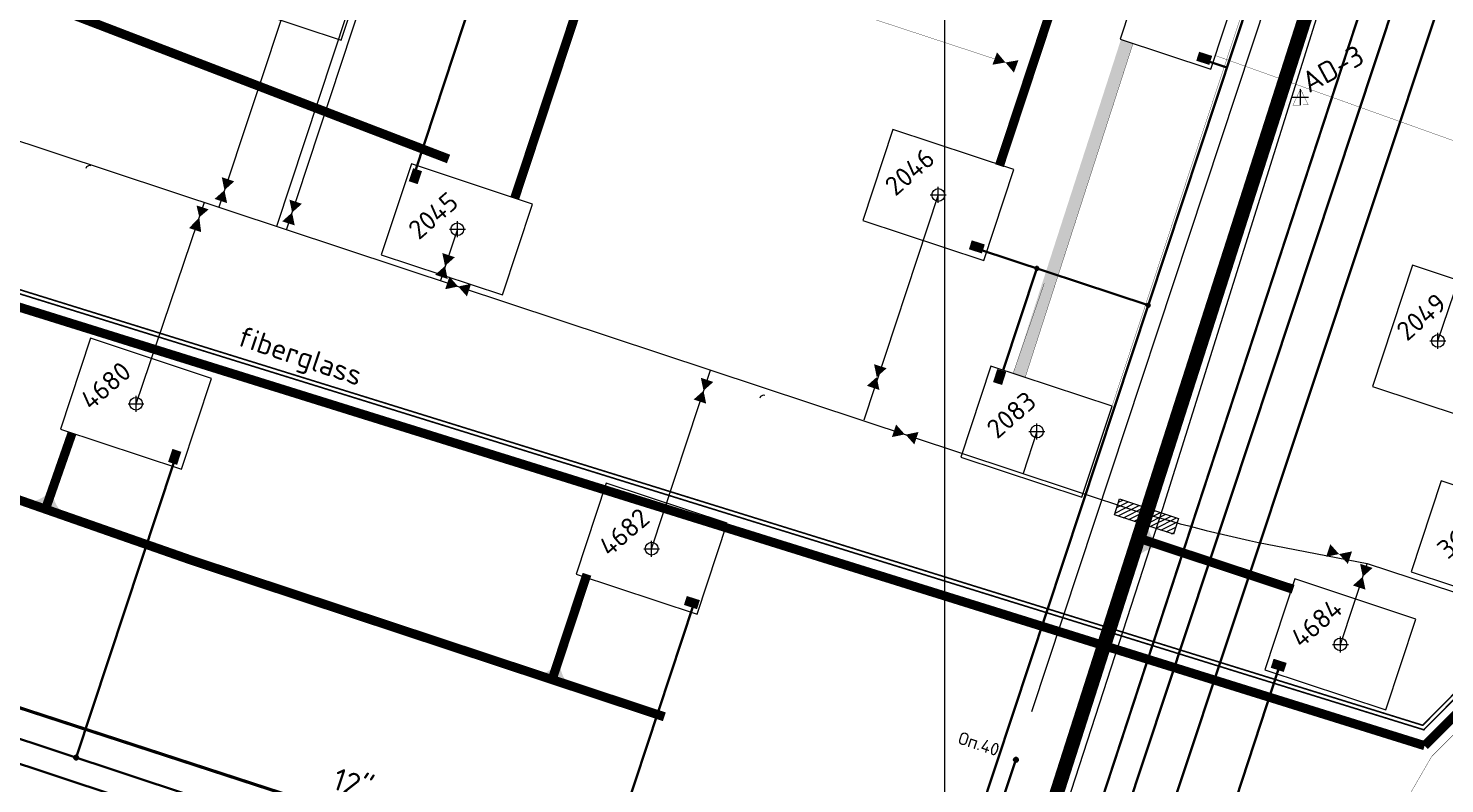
# Model space of a CAD drawing. Header units: millimetres. Extents: x 519 to 9564855, y -810 to 5021775.
# Drawn here: x 9538425 to 9539314, y 4996446 to 4996919 of the extents above; entities that cross this region are included whole.
import ezdxf

# ---------------------------------------------------------------- set-up
doc = ezdxf.new("R2010")
doc.units = ezdxf.units.MM
doc.header["$LTSCALE"] = 2
doc.header["$MEASUREMENT"] = 0
doc.header["$PDMODE"] = 2
doc.header["$PDSIZE"] = 5
doc.linetypes.add('ACAD_ISO02W100', pattern=[15, 12, -3])
for name, color, linetype in [('164 скв. на 2011 год (измененные)', 121, 'Continuous'), ('2003-2004 Supplemental wells', 7, 'Continuous'), ('Existing roads', 41, 'Continuous'), ('FIBERGLASS', 212, 'Continuous'), ('GRID_PULKOVO', 7, 'Continuous'), ('Injection lines', 164, 'Continuous'), ('OilColl&Flowlines', 3, 'Continuous'), ('ROAD_GROUND', 9, 'Continuous'), ('Stage 11.Object 3.Color', 172, 'Continuous'), ('Stage VII wells', 9, 'Continuous'), ('Stage8 wlls text', 7, 'Continuous')]:
    doc.layers.add(name, color=color, linetype=linetype)
for name, color, linetype, lineweight in [('200 скв. на 2010 год', 61, 'Continuous', 0), ('SteamInjInfrastructure', 25, 'Continuous', 100), ('Оптиковолоконный кабель', 220, 'CAB6', 20), ('Скв на 2025 допы от ХеКай', 204, 'Continuous', 0), ('Электро', 1, 'Continuous', 30), ('Электроснаб', 1, 'Continuous', 18), ('Электроснабжене', 1, 'Continuous', 18)]:
    doc.layers.add(name, color=color, linetype=linetype, lineweight=lineweight)
doc.styles.add('Elect', font='isocpeur.ttf')
doc.styles.get("Standard").update_dxf_attribs({"font": 'isocpeur.ttf', "width": 0.5})
doc.linetypes.add('CAB', pattern='A,0.7,-0.43403,["K",Standard,S=0.9,R=0,X=-0.4,Y=-0.3],-0.8', length=1.93403)
doc.linetypes.add('CAB6', pattern='A,0.9,-0.9,["6",Standard,S=0.9,R=0,X=-0.8,Y=-0.4],11', length=12.8)

msp = doc.modelspace()

# ---------------------------------------------------------------- hatches: boundary and pattern name
at = {"linetype": 'ByBlock', "lineweight": 0, "ltscale": 80}
h = msp.add_hatch(color=9, dxfattribs=at)
h.set_gradient(color1=(194, 199, 198), color2=(201, 207, 205), tint=1)
h.paths.add_polyline_path([(9539118.35126, 4996909.82683), (9539110.75097, 4996912.32699), (9539043.05623, 4996702.9149), (9539050.61633, 4996700.29864)])
at = {"layer": 'Existing roads', "lineweight": 0}
h = msp.add_hatch(color=256, dxfattribs=at)
h.paths.add_polyline_path([(9538439.16217, 4996627.34018), (9538440.74941, 4996626.74342, 0.155118741), (9538445.28206, 4996617.20641), (9538436.72647, 4996619.95955)])
h.paths.add_polyline_path([(9538437.63647, 4996627.91381), (9538439.16217, 4996627.34018), (9538436.72647, 4996619.95955), (9538427.93053, 4996622.79003, 0.161550784)])
h = msp.add_hatch(color=256, dxfattribs=at)
h.paths.add_polyline_path([(9539132.52317, 4996595.12228), (9539131.92641, 4996593.53504, 0.155118741), (9539122.3894, 4996589.00239), (9539125.14254, 4996597.55798)])
h.paths.add_polyline_path([(9539133.0968, 4996596.64798), (9539132.52317, 4996595.12228), (9539125.14254, 4996597.55798), (9539127.97302, 4996606.35392, 0.161550784)])
h = msp.add_hatch(color=256, dxfattribs=at)
h.paths.add_polyline_path([(9538757.50629, 4996519.06457), (9538759.09353, 4996518.4678, 0.155118741), (9538763.62618, 4996508.93079), (9538755.07058, 4996511.68394)])
h.paths.add_polyline_path([(9538755.98059, 4996519.63819), (9538757.50629, 4996519.06457), (9538755.07058, 4996511.68394), (9538746.27465, 4996514.51442, 0.161550784)])
at = {"layer": 'OilColl&Flowlines', "linetype": 'ByBlock', "lineweight": 0, "ltscale": 25}
h = msp.add_hatch(dxfattribs=at)
h.set_pattern_fill('ANSI31', color=0, scale=20, angle=0.00000001, style=0)
h.set_pattern_definition([(26.69156, (9540543.8, 4998191.2), (-1.1229683, 2.233594), [])])
h.paths.add_polyline_path([(9539109.90804, 4996624.18324), (9539146.90643, 4996611.94114), (9539143.62768, 4996602.03199), (9539106.62928, 4996614.27409)])
at = {"layer": 'Электро', "ltscale": 7.5}
for points in [[(9539159.75004, 4996904.60628), (9539157.95428, 4996898.97416), (9539166.16513, 4996896.35618), (9539167.9609, 4996901.9883)], [(9538663.89983, 4996823.42781), (9538669.51207, 4996821.57082), (9538672.21929, 4996829.75268), (9538666.60706, 4996831.60967)], [(9539017.10933, 4996786.3774), (9539015.31357, 4996780.74528), (9539023.52442, 4996778.12731), (9539025.32019, 4996783.75943)], [(9538512.92764, 4996647.4266), (9538518.53987, 4996645.56961), (9538521.2471, 4996653.75147), (9538515.63487, 4996655.60845)], [(9538838.34467, 4996563.35241), (9538836.54891, 4996557.72029), (9538844.75976, 4996555.10231), (9538846.55552, 4996560.73444)], [(9539206.48474, 4996523.99226), (9539204.68898, 4996518.36014), (9539212.89983, 4996515.74216), (9539214.69559, 4996521.37429)]]:
    msp.add_hatch(color=256, dxfattribs=at).paths.add_polyline_path(points)
at = {"layer": 'Электро'}
msp.add_hatch(color=256, dxfattribs=at).paths.add_polyline_path([(9539038.74317, 4996703.87813), (9539033.11105, 4996705.67389), (9539030.49307, 4996697.46304), (9539036.1252, 4996695.66728)])
h = msp.add_hatch(color=256, dxfattribs=at)
edge = h.paths.add_edge_path()
edge.add_arc((9538455.22159, 4996462.06532), 1.2343, 0, 360)
h = msp.add_hatch(color=256, dxfattribs=at)
edge = h.paths.add_edge_path()
edge.add_arc((9539044.84841, 4996460.67386), 1.2343, 0, 360)
at = {"layer": 'Электроснаб', "lineweight": 0, "ltscale": 7.5}
for points in [[(9539159.75004, 4996904.60628), (9539157.95428, 4996898.97416), (9539166.16513, 4996896.35618), (9539167.9609, 4996901.9883)], [(9538663.89983, 4996823.42781), (9538669.51207, 4996821.57082), (9538672.21929, 4996829.75268), (9538666.60706, 4996831.60967)], [(9539017.10933, 4996786.3774), (9539015.31357, 4996780.74528), (9539023.52442, 4996778.12731), (9539025.32019, 4996783.75943)], [(9538512.92764, 4996647.4266), (9538518.53987, 4996645.56961), (9538521.2471, 4996653.75147), (9538515.63487, 4996655.60845)], [(9538838.34467, 4996563.35241), (9538836.54891, 4996557.72029), (9538844.75976, 4996555.10231), (9538846.55552, 4996560.73444)], [(9539206.48474, 4996523.99226), (9539204.68898, 4996518.36014), (9539212.89983, 4996515.74216), (9539214.69559, 4996521.37429)]]:
    msp.add_hatch(color=1, dxfattribs=at).paths.add_polyline_path(points)
at = {"layer": 'Электроснаб', "lineweight": 0}
msp.add_hatch(color=1, dxfattribs=at).paths.add_polyline_path([(9539038.74317, 4996703.87813), (9539033.11105, 4996705.67389), (9539030.49307, 4996697.46304), (9539036.1252, 4996695.66728)])
h = msp.add_hatch(color=1, dxfattribs=at)
edge = h.paths.add_edge_path()
edge.add_arc((9538455.22159, 4996462.06532), 1.2343, 0, 360)
h = msp.add_hatch(color=1, dxfattribs=at)
edge = h.paths.add_edge_path()
edge.add_arc((9539044.84841, 4996460.67386), 1.2343, 0, 360)
at = {"layer": 'Электроснабжене', "lineweight": 0, "ltscale": 7.5}
for points in [[(9539159.75004, 4996904.60628), (9539157.95428, 4996898.97416), (9539166.16513, 4996896.35618), (9539167.9609, 4996901.9883)], [(9538663.89983, 4996823.42781), (9538669.51207, 4996821.57082), (9538672.21929, 4996829.75268), (9538666.60706, 4996831.60967)], [(9539017.10933, 4996786.3774), (9539015.31357, 4996780.74528), (9539023.52442, 4996778.12731), (9539025.32019, 4996783.75943)], [(9538512.92764, 4996647.4266), (9538518.53987, 4996645.56961), (9538521.2471, 4996653.75147), (9538515.63487, 4996655.60845)], [(9538838.34467, 4996563.35241), (9538836.54891, 4996557.72029), (9538844.75976, 4996555.10231), (9538846.55552, 4996560.73444)], [(9539206.48474, 4996523.99226), (9539204.68898, 4996518.36014), (9539212.89983, 4996515.74216), (9539214.69559, 4996521.37429)]]:
    msp.add_hatch(color=1, dxfattribs=at).paths.add_polyline_path(points)
at = {"layer": 'Электроснабжене', "lineweight": 0}
msp.add_hatch(color=1, dxfattribs=at).paths.add_polyline_path([(9539038.74317, 4996703.87813), (9539033.11105, 4996705.67389), (9539030.49307, 4996697.46304), (9539036.1252, 4996695.66728)])
h = msp.add_hatch(color=1, dxfattribs=at)
edge = h.paths.add_edge_path()
edge.add_arc((9538455.22159, 4996462.06532), 1.2343, 0, 360)
h = msp.add_hatch(color=1, dxfattribs=at)
edge = h.paths.add_edge_path()
edge.add_arc((9539044.84841, 4996460.67386), 1.2343, 0, 360)

# ---------------------------------------------------------------- linework, layer by layer
at = {"color": 9, "linetype": 'ByBlock', "lineweight": 0, "ltscale": 80}
msp.add_line((9539043.03876, 4996702.8633), (9539035.44373, 4996705.37636), dxfattribs=at)
at = {"color": 9, "linetype": 'ByBlock', "lineweight": 0, "ltscale": 80, "const_width": 0.2}
for points in [[(9539110.79811, 4996912.37568), (9539118.30412, 4996909.77813), (9539050.61633, 4996700.29864)], [(9539050.61633, 4996700.29864), (9539043.05623, 4996702.9149), (9539062.57218, 4996759.3093)]]:
    msp.add_lwpolyline(points, dxfattribs=at)
at = {"color": 0, "linetype": 'ByBlock', "lineweight": 0, "ltscale": 5, "const_width": 0.2}
msp.add_lwpolyline([(9539223.37999, 4996881.14622), (9539218.64968, 4996871.17593), (9539228.27112, 4996871.24014), (9539223.37999, 4996881.14622)], dxfattribs=at)
at = {"color": 3, "linetype": 'ByBlock', "lineweight": 0, "ltscale": 80}
msp.add_lwpolyline([(9539058, 4996666.5), (9539049.27881, 4996640.14258)], dxfattribs=at)
at = {"color": 0, "linetype": 'ByBlock', "lineweight": 0, "ltscale": 5}
msp.add_point((9539223.38, 4996876.16), dxfattribs=at)
at = {"layer": '164 скв. на 2011 год (измененные)', "color": 0, "linetype": 'ByBlock', "lineweight": 0}
msp.add_lwpolyline([(9539010.28202, 4996650.4776), (9539086.26255, 4996625.33702), (9539105.11798, 4996682.32241), (9539029.13745, 4996707.46299)], close=True, dxfattribs=at)
msp.add_circle((9539058, 4996666.5), 4, dxfattribs=at)
msp.add_point((9539058, 4996666.5), dxfattribs=at)
at = {"layer": '200 скв. на 2010 год', "color": 0, "linetype": 'ByBlock', "lineweight": 0}
msp.add_lwpolyline([(9539129.49348, 4996971.03707), (9539110.13701, 4996912.53745), (9539167.12241, 4996893.68202), (9539192.26299, 4996969.66255), (9539144.64666, 4996985.41792)], dxfattribs=at)
for points in [[(9539293.67759, 4996770.71798), (9539268.53701, 4996694.73745), (9539325.52241, 4996675.88202), (9539350.66299, 4996751.86255)], [(9539292.78202, 4996578.57759), (9539368.76255, 4996553.43701), (9539387.61798, 4996610.42241), (9539311.63745, 4996635.56299)]]:
    msp.add_lwpolyline(points, close=True, dxfattribs=at)
msp.add_circle((9539309.6, 4996723.3), 4, dxfattribs=at)
msp.add_point((9539309.6, 4996723.3), dxfattribs=at)
at = {"layer": '2003-2004 Supplemental wells', "color": 0, "linetype": 'ByBlock', "lineweight": 0}
msp.add_lwpolyline([(9538646.68202, 4996777.2776), (9538722.66254, 4996752.13702), (9538741.51798, 4996809.12241), (9538665.53745, 4996834.26299)], close=True, dxfattribs=at)
msp.add_circle((9538694.4, 4996793.3), 4, dxfattribs=at)
at = {"layer": '2003-2004 Supplemental wells', "color": 0, "linetype": 'ByBlock', "lineweight": 0, "ltscale": 80}
msp.add_point((9538694.4, 4996793.3), dxfattribs=at)
at = {"layer": 'Existing roads', "linetype": 'ByBlock', "lineweight": 0}
for p, q in [((9538256.98984, 4996680.37207), (9538525.85951, 4996586.37742)), ((9538452.6425, 4996665.41053), (9538435.99582, 4996617.79304))]:
    msp.add_line(p, q, dxfattribs=at)
at = {"layer": 'Existing roads', "lineweight": 0, "const_width": 5.7, "flags": 128}
for points in [[(9538688.85808, 4996837.37637), (9537811.33173, 4997173.9528)], [(9538730.32668, 4996812.59232), (9538797.54663, 4997015.75489)], [(9539846.1952, 4997014.16799), (9539301.24841, 4996469.49043)], [(9539034.50204, 4996833.19085), (9539081.78298, 4996976.09065)], [(9538041.46052, 4996862.3866), (9539301.24841, 4996469.49043)], [(9538256.98984, 4996680.37207), (9538527.51768, 4996585.79774)], [(9538452.6425, 4996665.41053), (9538435.99582, 4996617.79304)], [(9539118.72601, 4996600.66184), (9539218.69633, 4996567.58488)], [(9538527.51768, 4996585.79774), (9538824.27671, 4996487.60556)], [(9538753.83504, 4996510.91343), (9538775.69256, 4996576.97462)]]:
    msp.add_lwpolyline(points, dxfattribs=at)
at = {"layer": 'Existing roads', "lineweight": 0}
for centre in [(9538463.6602, 4996830.6927), (9538886.4602, 4996686.6927)]:
    msp.add_arc(centre, 2.5, 71.69155605, 161.691556, dxfattribs=at)
at = {"layer": 'FIBERGLASS', "lineweight": 0, "const_width": 1}
for points in [[(9535085.72343, 4997637.29764), (9537983.34114, 4996705.15232), (9538036.41897, 4996871.78691), (9539300.70304, 4996479.46424), (9539854.97263, 4997035.43373), (9541157.78752, 4996595.10264)], [(9537068.05, 4997002.22187), (9537981.72, 4996708.3), (9538034.79, 4996874.91), (9539300, 4996482.3), (9539854.3, 4997038.3), (9541302.5903, 4996549.89746), (9542161.1, 4996901.3), (9542450.6, 4996805.7), (9542706.4, 4996882.9), (9542843.8, 4997304.1), (9543427.4, 4997108.5), (9543551.3, 4997487.2), (9544168.068, 4997275.346), (9544226.79603, 4997449.75375)]]:
    msp.add_lwpolyline(points, dxfattribs=at)
at = {"layer": 'GRID_PULKOVO', "lineweight": 0}
msp.add_line((9539000, 5010000), (9539000, 4992000), dxfattribs=at)
at = {"layer": 'Injection lines', "lineweight": 0, "const_width": 2}
msp.add_lwpolyline([(9538966.73311, 4996315.1084), (9537369.34612, 4996835.38825)], dxfattribs=at)
at = {"layer": 'OilColl&Flowlines', "color": 3, "linetype": 'ByBlock', "lineweight": 0, "ltscale": 5}
for p, q in [((9538587.17953, 4996793.04286), (9538734.84857, 4997239.33214)), ((9539309.6, 4996723.3), (9539348.46478, 4996838.43702))]:
    msp.add_line(p, q, dxfattribs=at)
at = {"layer": 'OilColl&Flowlines', "lineweight": 0}
for p, q in [((9537475.90972, 4997160.7419), (9538694.90191, 4996757.39947)), ((9538492.8, 4996683.9), (9538535.71354, 4996810.23672)), ((9538694.4, 4996793.3), (9538683.74289, 4996761.09179)), ((9538694.90191, 4996757.39947), (9539042.87062, 4996642.26293))]:
    msp.add_line(p, q, dxfattribs=at)
at = {"layer": 'OilColl&Flowlines', "linetype": 'ByBlock', "lineweight": 0}
for p, q in [((9538593.3, 4996953.1), (9538544.7215, 4996807.09145)), ((9538996.1, 4996814.8), (9538949.41295, 4996673.70115)), ((9538816.3, 4996593), (9538853.12552, 4996705.04615)), ((9539248.4, 4996533), (9539265.14162, 4996583.59696)), ((9539265.20709, 4996583.79483), (9540885.84466, 4996047.55522))]:
    msp.add_line(p, q, dxfattribs=at)
at = {"layer": 'OilColl&Flowlines', "color": 3, "linetype": 'ByBlock', "lineweight": 0, "ltscale": 25}
for p, q in [((9539042.87062, 4996642.26293), (9539121.08142, 4996616.38439)), ((9539207.8982, 4996594.76799), (9539265.20709, 4996583.79483))]:
    msp.add_line(p, q, dxfattribs=at)
at = {"layer": 'OilColl&Flowlines', "color": 15, "linetype": 'ByBlock', "lineweight": 0, "ltscale": 25}
for p, q in [((9539106.62928, 4996614.27409), (9539109.90804, 4996624.18324)), ((9539109.90804, 4996624.18324), (9539146.90643, 4996611.94114)), ((9539143.62768, 4996602.03199), (9539106.62928, 4996614.27409)), ((9539146.90643, 4996611.94114), (9539143.62768, 4996602.03199))]:
    msp.add_line(p, q, dxfattribs=at)
at = {"layer": 'OilColl&Flowlines', "color": 3, "linetype": 'ByBlock', "lineweight": 0, "ltscale": 80, "const_width": 0.2}
for points in [[(9539087.02849, 4996627.65189), (9539195.71748, 4996956.18175), (9539156.36412, 4997050.29412), (9539176.19783, 4997109.74378), (9539310.19978, 4997588.99549)], [(9537952.93948, 4997254.67694), (9539038.26846, 4996897.87866)], [(9539169.9496, 4996902.22643), (9540836.37638, 4996306.7567)]]:
    msp.add_lwpolyline(points, dxfattribs=at)
at = {"layer": 'OilColl&Flowlines', "linetype": 'ByBlock', "lineweight": 0, "ltscale": 50}
msp.add_lwpolyline([(9538832.73827, 4997444.26874), (9538747.09159, 4997187.76829), (9538709.3918, 4997108.42352), (9538687.02873, 4997115.60868), (9538580.97665, 4996795.09528)], dxfattribs=at)
at = {"layer": 'OilColl&Flowlines', "lineweight": 0}
msp.add_lwpolyline([(9538534.55226, 4996807.00322, 8, 0, 0), (9538532.49223, 4996800.75322, 0, 8, 0), (9538529.86516, 4996792.78285, 8, 8, 0)], format="xyseb", dxfattribs=at)
at = {"layer": 'OilColl&Flowlines', "color": 3, "linetype": 'ByBlock', "lineweight": 0, "ltscale": 50}
msp.add_arc((9539380.04585, 4997471.30199), 893.27861, 253.14783243, 258.88876371, dxfattribs=at)
at = {"layer": 'OilColl&Flowlines', "linetype": 'ByBlock', "lineweight": 0}
for points in [[(9539030.11457, 4996896.46201), (9539032.96466, 4996904.23182), (9539038.26846, 4996897.87866)], [(9539043.57227, 4996891.52551), (9539038.26846, 4996897.87866), (9539046.42236, 4996899.29531)], [(9538546.5954, 4996825.92767), (9538554.45251, 4996823.32789), (9538548.27249, 4996817.82333)], [(9538542.09246, 4996812.31876), (9538548.27249, 4996817.82333), (9538549.94957, 4996809.71899)], [(9538589.0358, 4996811.88491), (9538596.89291, 4996809.28513), (9538590.71289, 4996803.78057)], [(9538584.53286, 4996798.276), (9538590.71289, 4996803.78057), (9538592.38997, 4996795.67623)], [(9538955.8327, 4996708.72104), (9538963.68981, 4996706.12126), (9538957.50978, 4996700.6167)], [(9538847.15271, 4996700.16783), (9538855.00982, 4996697.56806), (9538848.82979, 4996692.06349)], [(9538951.32976, 4996695.11213), (9538957.50978, 4996700.6167), (9538959.18687, 4996692.51236)], [(9538842.64977, 4996686.55892), (9538848.82979, 4996692.06349), (9538850.50688, 4996683.95915)], [(9539242.06414, 4996595.81107), (9539247.56871, 4996589.63105), (9539239.46437, 4996587.95397)], [(9539255.67305, 4996591.30813), (9539253.07327, 4996583.45103), (9539247.56871, 4996589.63105)], [(9539268.62314, 4996580.94606), (9539262.44312, 4996575.44149), (9539260.76604, 4996583.54583)], [(9539264.1202, 4996567.33715), (9539256.2631, 4996569.93693), (9539262.44312, 4996575.44149)]]:
    msp.add_solid(points, dxfattribs=at)
at = {"layer": 'OilColl&Flowlines', "lineweight": 0}
for points in [[(9538680.45634, 4996764.74167), (9538686.63636, 4996770.24624), (9538688.31345, 4996762.1419)], [(9538684.95928, 4996778.35058), (9538692.81639, 4996775.7508), (9538686.63636, 4996770.24624)], [(9538689.39734, 4996763.5795), (9538694.90191, 4996757.39947), (9538686.79757, 4996755.72239)], [(9538703.00625, 4996759.07656), (9538700.40648, 4996751.21945), (9538694.90191, 4996757.39947)], [(9538969.63188, 4996670.85496), (9538975.13645, 4996664.67494), (9538967.03211, 4996662.99786)], [(9538983.71662, 4996666.19458), (9538981.11685, 4996658.33747), (9538975.61228, 4996664.5175)]]:
    msp.add_solid(points, dxfattribs=at)
at = {"layer": 'ROAD_GROUND', "color": 8, "lineweight": 0, "const_width": 9}
msp.add_lwpolyline([(9538168.13692, 4996192.29876), (9538805.97571, 4995984.92129), (9538860.69347, 4995981.95483), (9538916.32278, 4996002.79016), (9538941.43808, 4996037.20742), (9539685.18655, 4998357.98738)], dxfattribs=at)
at = {"layer": 'ROAD_GROUND', "color": 8, "lineweight": 0}
msp.add_lwpolyline([(9538168.47242, 4996193.72235), (9538805.93795, 4995986.46624), (9538859.637, 4995983.555), (9538913.837, 4996003.855), (9538938.137, 4996037.155), (9539606.837, 4998123.755)], dxfattribs=at)
at = {"layer": 'Stage 11.Object 3.Color', "color": 1, "linetype": 'ByBlock', "lineweight": 0, "ltscale": 80}
msp.add_line((9539054.87766, 4996490.98433, 0), (9539217.6488, 4996982.91557), dxfattribs=at)
at = {"layer": 'Stage VII wells', "color": 0, "linetype": 'ByBlock', "lineweight": 0}
msp.add_lwpolyline([(9538445.38202, 4996667.97759), (9538521.36255, 4996642.83701), (9538540.21798, 4996699.82241), (9538464.23745, 4996724.96299)], close=True, dxfattribs=at)
msp.add_circle((9538492.8, 4996683.9), 4, dxfattribs=at)
at = {"layer": 'Stage VII wells', "color": 0, "linetype": 'ByBlock', "lineweight": 0, "ltscale": 80}
msp.add_point((9538492.8, 4996683.9), dxfattribs=at)
at = {"layer": 'Stage8 wlls text', "color": 0, "linetype": 'ByBlock', "lineweight": 0}
for points in [[(9538545.58202, 4996937.0776), (9538621.56255, 4996911.93702), (9538640.41798, 4996968.92241), (9538564.43745, 4996994.06299)], [(9538948.68202, 4996798.8776), (9539024.66254, 4996773.73702), (9539043.51798, 4996830.72241), (9538967.53745, 4996855.86299)], [(9538768.88202, 4996577.0776), (9538844.86254, 4996551.93702), (9538863.71798, 4996608.92241), (9538787.73745, 4996634.06299)], [(9539200.98202, 4996517.0776), (9539276.96254, 4996491.93702), (9539295.81798, 4996548.92241), (9539219.83745, 4996574.06299)]]:
    msp.add_lwpolyline(points, close=True, dxfattribs=at)
for centre in [(9538996.1, 4996814.8), (9538816.3, 4996593), (9539248.4, 4996533)]:
    msp.add_circle(centre, 4, dxfattribs=at)
at = {"layer": 'Stage8 wlls text', "color": 0, "linetype": 'ByBlock', "lineweight": 0, "ltscale": 80}
for p in [(9538996.1, 4996814.8), (9538816.3, 4996593), (9539248.4, 4996533)]:
    msp.add_point(p, dxfattribs=at)
at = {"layer": 'SteamInjInfrastructure', "linetype": 'ByBlock', "lineweight": 0, "ltscale": 50, "const_width": 0.2}
for points in [[(9541863.62092, 4996775.81336), (9541303.01305, 4996544.91028), (9541291.432, 4996540.01743), (9539857.77275, 4997015.6458), (9539305.61544, 4996462.66765)], [(9539305.61544, 4996462.66765), (9539077.337, 4996067.316)]]:
    msp.add_lwpolyline(points, dxfattribs=at)
at = {"layer": 'Оптиковолоконный кабель', "linetype": 'CAB', "lineweight": 0, "ltscale": 0.5, "elevation": -22.9908}
msp.add_lwpolyline([(9538945.5025, 4996027.6702), (9539136.9889, 4996618.2984), (9539342.2, 4997272.1911), (9539684.82097, 4998339.78463), (9539691.21255, 4998359.06955), (9539907.5384, 4998290.4285), (9540350.8967, 4998144.8157), (9540780.8997, 4998002.4946), (9541150.3086, 4997881.8374), (9541746.8166, 4997686.4776), (9541758.9843, 4997690.1748), (9541816.099, 4997851.4509), (9541843.129, 4997841.3058), (9541852.7108, 4997838.3727)], dxfattribs=at)
at = {"layer": 'Скв на 2025 допы от ХеКай', "color": 244, "linetype": 'ACAD_ISO02W100', "lineweight": 0, "true_color": 0x991b1e, "const_width": 1.5, "elevation": 23.89046}
msp.add_lwpolyline([(9534979.02349, 4997234.22329), (9534991.48963, 4997272.62823), (9535106.23171, 4997237.03287), (9535120.56024, 4997221.5405), (9535244.12576, 4997249.5346), (9537470.7969, 4996557.32601), (9537504.74657, 4996520.61879), (9537600.25634, 4996490.98969), (9537649.02056, 4996502.03736), (9538159.70206, 4996343.61342), (9538350.7216, 4996284.35522), (9538541.74114, 4996225.09702), (9538732.76507, 4996165.85294), (9538761.24948, 4996157.00101), (9538828.27048, 4996136.20971), (9538923.447, 4996105.53229), (9538983.87776, 4996085.78217), (9539109.12615, 4996467.2582), (9539371.99663, 4997269.22699), (9539580.04443, 4997902.88986), (9539655.17686, 4998179.87523), (9539745.95467, 4998456.36228), (9539768.58854, 4998525.29955), (9539771.34729, 4998524.39378)], dxfattribs=at)
at = {"layer": 'Электро'}
for p, q in [((9540127.05978, 4999480.17188, 0), (9538945.38214, 4995919.3316)), ((9540154.57009, 4999471.07195, 0.00006), (9538962.08214, 4995887.9316, 0)), ((9538976.74812, 4996289.55834, -0.00006), (9539409.68147, 4997596.84872, -0.00001)), ((9539163.91, 4996899.12914, 0.00003), (9539177.16951, 4996894.75299, -0.00004)), ((9539021.26929, 4996780.90027), (9539127.79779, 4996745.64902, -0.00004)), ((9539057.98721, 4996768.74997), (9539036.8625, 4996704.90631)), ((9538516.21281, 4996646.3946, 0), (9538455.22159, 4996462.06532, 0)), ((9539209.50906, 4996517.50405), (9539176.72813, 4996417.03695, 0))]:
    msp.add_line(p, q, dxfattribs=at)
at = {"layer": 'Электро', "ltscale": 7.5}
msp.add_line((9538668.22008, 4996830.21695, 0), (9538737.47938, 4997040.77196, 0), dxfattribs=at)
at = {"layer": 'Электро', "ltscale": 0.05}
for p, q in [((9537965.63214, 4996624.0616), (9538976.74812, 4996289.55834, -0.00006)), ((9537961.32214, 4996609.8616), (9538981.88069, 4996272.17726, 0)), ((9538842.50462, 4996557.87527), (9538775.71439, 4996356.02006, -0.00005))]:
    msp.add_line(p, q, dxfattribs=at)
at = {"layer": 'Электро', "ltscale": 0.7}
msp.add_line((9538981.88069, 4996272.17726, 0), (9539044.84841, 4996460.67386, 0), dxfattribs=at)
at = {"layer": 'Электро'}
for centre in [(9538455.22159, 4996462.06532, 0), (9539044.84841, 4996460.67386, 0)]:
    msp.add_circle(centre, 1.2343, dxfattribs=at)
for start, end in [(162, 342), (342, 162)]:
    msp.add_arc((9539057.98721, 4996768.74997), 1, start, end, dxfattribs=at)
at = {"layer": 'Электро', "ltscale": 25}
for start, end in [(162, 342), (342, 162)]:
    msp.add_arc((9539127.79779, 4996745.64902, -0.00004), 1, start, end, dxfattribs=at)
at = {"layer": 'Электроснаб', "color": 1, "linetype": 'ByBlock', "lineweight": 0}
for p, q in [((9540127.05978, 4999480.17188, 0), (9538945.38214, 4995919.3316)), ((9540154.57009, 4999471.07195, 0.00006), (9538962.08214, 4995887.9316, 0)), ((9539209.50906, 4996517.50405), (9539176.72813, 4996417.03695, 0))]:
    msp.add_line(p, q, dxfattribs=at)
at = {"layer": 'Электроснаб', "color": 1, "lineweight": 0}
for p, q in [((9538976.74812, 4996289.55834, -0.00006), (9539409.68147, 4997596.84872, -0.00001)), ((9539163.91, 4996899.12914, 0.00003), (9539177.16951, 4996894.75299, -0.00004)), ((9539021.26929, 4996780.90027), (9539127.79779, 4996745.64902, -0.00004)), ((9539057.98721, 4996768.74997), (9539036.8625, 4996704.90631)), ((9538516.21281, 4996646.3946, 0), (9538455.22159, 4996462.06532, 0))]:
    msp.add_line(p, q, dxfattribs=at)
at = {"layer": 'Электроснаб', "color": 1, "lineweight": 0, "ltscale": 7.5}
msp.add_line((9538668.22008, 4996830.21695, 0), (9538737.47938, 4997040.77196, 0), dxfattribs=at)
at = {"layer": 'Электроснаб', "color": 1, "lineweight": 0, "ltscale": 0.05}
for p, q in [((9537965.63214, 4996624.0616), (9538976.74812, 4996289.55834, -0.00006)), ((9537961.32214, 4996609.8616), (9538981.88069, 4996272.17726, 0)), ((9538842.50462, 4996557.87527), (9538775.71439, 4996356.02006, -0.00005))]:
    msp.add_line(p, q, dxfattribs=at)
at = {"layer": 'Электроснаб', "color": 1, "lineweight": 0, "ltscale": 0.7}
msp.add_line((9538981.88069, 4996272.17726, 0), (9539044.84841, 4996460.67386, 0), dxfattribs=at)
at = {"layer": 'Электроснаб', "color": 1, "lineweight": 0}
for centre in [(9538455.22159, 4996462.06532, 0), (9539044.84841, 4996460.67386, 0)]:
    msp.add_circle(centre, 1.2343, dxfattribs=at)
for start, end in [(162, 342), (342, 162)]:
    msp.add_arc((9539057.98721, 4996768.74997), 1, start, end, dxfattribs=at)
at = {"layer": 'Электроснаб', "color": 1, "lineweight": 0, "ltscale": 25}
for start, end in [(162, 342), (342, 162)]:
    msp.add_arc((9539127.79779, 4996745.64902, -0.00004), 1, start, end, dxfattribs=at)
at = {"layer": 'Электроснабжене', "color": 1, "linetype": 'ByBlock', "lineweight": 0}
for p, q in [((9540127.05978, 4999480.17188, 0), (9538945.38214, 4995919.3316)), ((9540154.57009, 4999471.07195, 0.00006), (9538962.08214, 4995887.9316, 0)), ((9539209.50906, 4996517.50405), (9539176.72813, 4996417.03695, 0))]:
    msp.add_line(p, q, dxfattribs=at)
at = {"layer": 'Электроснабжене', "color": 1, "lineweight": 0}
for p, q in [((9538976.74812, 4996289.55834, -0.00006), (9539409.68147, 4997596.84872, -0.00001)), ((9539163.91, 4996899.12914, 0.00003), (9539177.16951, 4996894.75299, -0.00004)), ((9539021.26929, 4996780.90027), (9539127.79779, 4996745.64902, -0.00004)), ((9539057.98721, 4996768.74997), (9539036.8625, 4996704.90631)), ((9538516.21281, 4996646.3946, 0), (9538455.22159, 4996462.06532, 0))]:
    msp.add_line(p, q, dxfattribs=at)
at = {"layer": 'Электроснабжене', "color": 1, "lineweight": 0, "ltscale": 7.5}
msp.add_line((9538668.22008, 4996830.21695, 0), (9538737.47938, 4997040.77196, 0), dxfattribs=at)
at = {"layer": 'Электроснабжене', "color": 1, "lineweight": 0, "ltscale": 0.05}
for p, q in [((9537965.63214, 4996624.0616), (9538976.74812, 4996289.55834, -0.00006)), ((9537961.32214, 4996609.8616), (9538981.88069, 4996272.17726, 0)), ((9538842.50462, 4996557.87527), (9538775.71439, 4996356.02006, -0.00005))]:
    msp.add_line(p, q, dxfattribs=at)
at = {"layer": 'Электроснабжене', "color": 1, "lineweight": 0, "ltscale": 0.7}
msp.add_line((9538981.88069, 4996272.17726, 0), (9539044.84841, 4996460.67386, 0), dxfattribs=at)
at = {"layer": 'Электроснабжене', "color": 1, "lineweight": 0}
for centre in [(9538455.22159, 4996462.06532, 0), (9539044.84841, 4996460.67386, 0)]:
    msp.add_circle(centre, 1.2343, dxfattribs=at)
for start, end in [(162, 342), (342, 162)]:
    msp.add_arc((9539057.98721, 4996768.74997), 1, start, end, dxfattribs=at)
at = {"layer": 'Электроснабжене', "color": 1, "lineweight": 0, "ltscale": 25}
for start, end in [(162, 342), (342, 162)]:
    msp.add_arc((9539127.79779, 4996745.64902, -0.00004), 1, start, end, dxfattribs=at)

# ---------------------------------------------------------------- texts
at = {"layer": '164 скв. на 2011 год (измененные)', "color": 0, "linetype": 'ByBlock', "lineweight": 0, "style": 'Elect'}
msp.add_text('2083', height=12, rotation=41, dxfattribs=at).set_placement((9539033.09006, 4996661.3016))
at = {"layer": '200 скв. на 2010 год', "color": 0, "lineweight": 0, "style": 'Elect'}
msp.add_text('AD-3', height=13.005168, rotation=28.60264144, dxfattribs=at).set_placement((9539228.65081, 4996878.46693))
at = {"layer": '200 скв. на 2010 год', "color": 0, "linetype": 'ByBlock', "lineweight": 0, "style": 'Elect'}
for s, p in [('2049', (9539290.18991, 4996722.60438)), ('3661', (9539315.7447, 4996585.84602))]:
    msp.add_text(s, height=12, rotation=41, dxfattribs=at).set_placement(p)
at = {"layer": '2003-2004 Supplemental wells', "color": 0, "linetype": 'ByBlock', "lineweight": 0, "style": 'Elect'}
msp.add_text('2045', height=12, rotation=41, dxfattribs=at).set_placement((9538670.24512, 4996786.141))
at = {"layer": 'FIBERGLASS', "color": 7, "lineweight": 0, "style": 'Elect'}
msp.add_text('fiberglass', height=13.005168, rotation=341.35589109, dxfattribs=at).set_placement((9538555.46515, 4996720.79502, 0))
at = {"layer": 'Injection lines', "lineweight": 0, "style": 'Elect'}
msp.add_text('12"', height=14, rotation=341.73319181, dxfattribs=at).set_placement((9538615.04862, 4996442.68802))
at = {"layer": 'Stage VII wells', "color": 0, "linetype": 'ByBlock', "lineweight": 0, "style": 'Elect'}
msp.add_text('4680', height=12, rotation=41, dxfattribs=at).set_placement((9538464.43028, 4996679.26701))
at = {"layer": 'Stage8 wlls text', "color": 0, "linetype": 'ByBlock', "lineweight": 0, "style": 'Elect'}
for s, p in [('2046', (9538969.21465, 4996813.55115)), ('4682', (9538789.71635, 4996587.41124)), ('4684', (9539223.81457, 4996530.19638))]:
    msp.add_text(s, height=12, rotation=41, dxfattribs=at).set_placement(p)
at = {"layer": 'Электро', "ltscale": 25}
msp.add_text('Оп.40', height=8, rotation=341.69155606, dxfattribs=at).set_placement((9539007.87294, 4996470.96956, -0.00003))
at = {"layer": 'Электроснаб', "color": 1, "lineweight": 0, "ltscale": 25}
msp.add_text('Оп.40', height=8, rotation=341.69155606, dxfattribs=at).set_placement((9539007.87294, 4996470.96956, -0.00003))
at = {"layer": 'Электроснабжене', "color": 1, "lineweight": 0, "ltscale": 25}
msp.add_text('Оп.40', height=8, rotation=341.69155606, dxfattribs=at).set_placement((9539007.87294, 4996470.96956, -0.00003))

doc.saveas('drawing.dxf')
